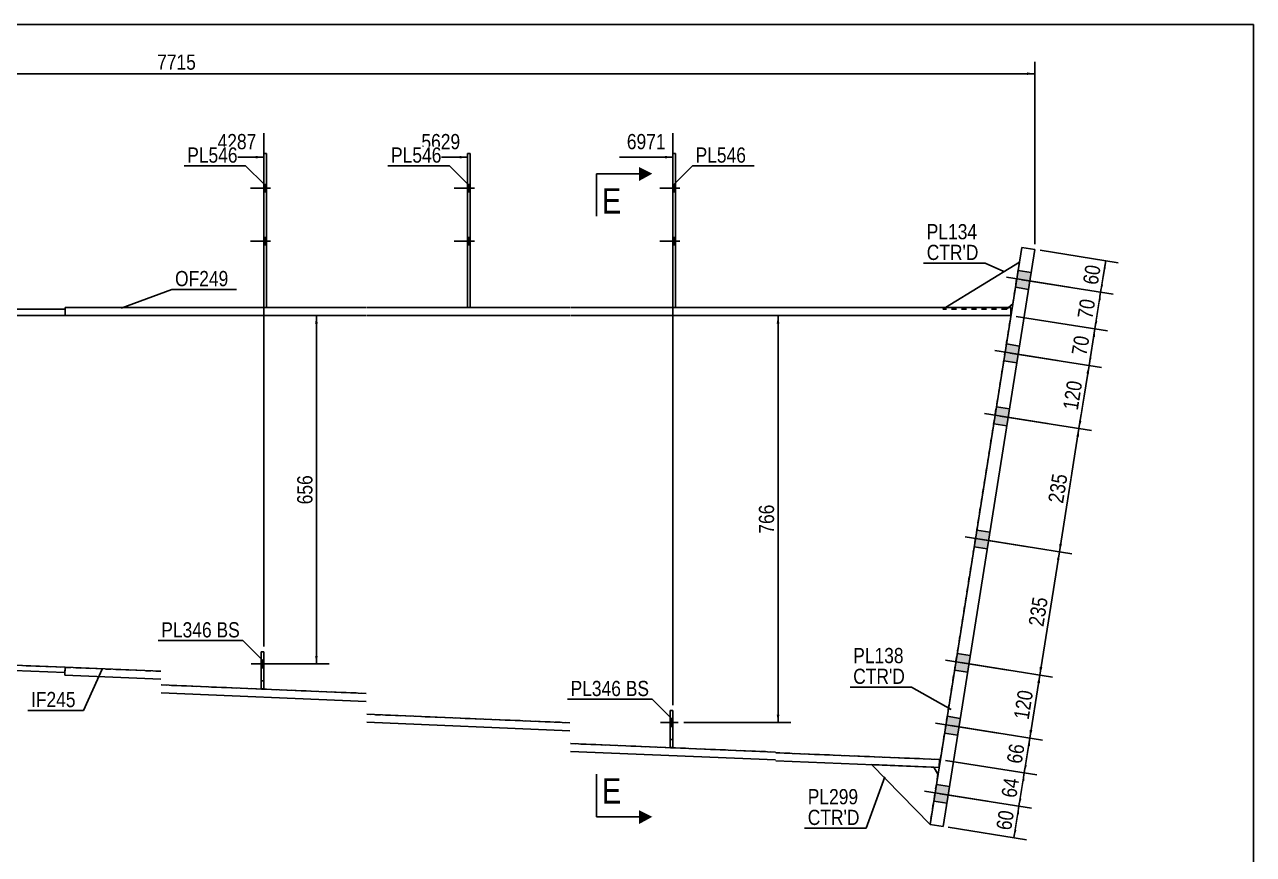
# Model space of a CAD drawing. Header units: millimetres. Extents: x -40 to 363, y -190 to 87.
# Drawn here: x 131.1 to 362.5, y -69 to 87.3 of the extents above; entities that cross this region are included whole.
import ezdxf

# ---------------------------------------------------------------- set-up
doc = ezdxf.new("R2010")
doc.units = ezdxf.units.MM
doc.linetypes.add('DXK_LINE_DOT1', pattern=[1.8814, 0.9407, -0.9407])
doc.linetypes.add('DXK_LINE_DOT2', pattern=[3.9198, 1.9599, -1.9599])
doc.styles.add('Arial Narrow', font='ARIALN.TTF', dxfattribs={"height": 0.2})

# ---------------------------------------------------------------- blocks, each defined once
blk = doc.blocks.new('Unknown-623699732-1210')
at = {"color": 5, "linetype": 'Continuous'}
for p, q in [((362.54, 87.3), (-37.46, 87.3)), ((362.54, -189.7), (362.54, 87.3))]:
    blk.add_line(p, q, dxfattribs=at)
blk = doc.blocks.new('Part-623699732-2034 - 1712')
at = {"color": 7, "linetype": 'DXK_LINE_DOT1'}
for p, q in [((252.7, -48.85), (252.7, -41.85)), ((252.7, -41.85), (253.2, -41.85)), ((253.2, -48.85), (253.2, -41.85)), ((253.2, -48.85), (252.7, -48.85))]:
    blk.add_line(p, q, dxfattribs=at)
blk = doc.blocks.new('Bolt-623699732-1721 - 1712')
at = {"color": 3, "linetype": 'DXK_LINE_DOT2'}
for p, q in [((176.1, -32.4), (175.6, -32.4)), ((177.05, -33.1), (173.75, -33.1)), ((176.1, -33.8), (175.6, -33.8))]:
    blk.add_line(p, q, dxfattribs=at)
blk = doc.blocks.new('Part-623699732-1744 - 1712')
at = {"color": 2, "linetype": 'Continuous'}
for p, q in [((175.6, -37.8), (175.6, -30.8)), ((175.6, -30.8), (176.1, -30.8)), ((176.1, -30.8), (176.1, -37.8)), ((176.1, -37.8), (175.6, -37.8))]:
    blk.add_line(p, q, dxfattribs=at)
at = {"color": 7, "linetype": 'DXK_LINE_DOT1'}
blk.add_line((175.6, -36.3), (176.1, -36.3), dxfattribs=at)
blk = doc.blocks.new('Bolt-623699732-1720 - 1712')
at = {"linetype": 'Continuous'}
blk.add_hatch(color=3, dxfattribs=at).paths.add_polyline_path([(176.1, -33.8), (176.1, -32.4), (175.6, -32.4), (175.6, -33.8)])
at = {"color": 3, "linetype": 'Continuous'}
for p, q in [((176.1, -32.4), (175.6, -32.4)), ((177.05, -33.1), (173.75, -33.1)), ((176.1, -33.8), (175.6, -33.8))]:
    blk.add_line(p, q, dxfattribs=at)
blk = doc.blocks.new('Bolt-623699732-1722 - 1712')
at = {"linetype": 'Continuous'}
for points in [[(176.6, 55.8), (176.6, 57.2), (176.1, 57.2), (176.1, 55.8)], [(176.6, 55.8), (176.6, 57.2), (176.1, 57.2), (176.1, 55.8)], [(176.6, 45.8), (176.6, 47.2), (176.1, 47.2), (176.1, 45.8)], [(176.6, 45.8), (176.6, 47.2), (176.1, 47.2), (176.1, 45.8)]]:
    blk.add_hatch(color=3, dxfattribs=at).paths.add_polyline_path(points)
at = {"color": 3, "linetype": 'Continuous'}
for p, q in [((177.4, 56.5), (173.6, 56.5)), ((177.4, 56.5), (173.6, 56.5)), ((176.6, 57.2), (176.1, 57.2)), ((176.6, 57.2), (176.1, 57.2)), ((176.6, 55.8), (176.1, 55.8)), ((176.6, 55.8), (176.1, 55.8)), ((177.4, 46.5), (173.6, 46.5)), ((177.4, 46.5), (173.6, 46.5)), ((176.6, 47.2), (176.1, 47.2)), ((176.6, 47.2), (176.1, 47.2)), ((176.6, 45.8), (176.1, 45.8)), ((176.6, 45.8), (176.1, 45.8))]:
    blk.add_line(p, q, dxfattribs=at)
blk = doc.blocks.new('Part-623699732-2029 - 1712')
at = {"color": 2, "linetype": 'Continuous'}
for p, q in [((252.7, -48.85), (252.7, -41.85)), ((252.7, -41.85), (253.2, -41.85)), ((253.2, -41.85), (253.2, -48.85)), ((253.2, -48.85), (252.7, -48.85))]:
    blk.add_line(p, q, dxfattribs=at)
at = {"color": 7, "linetype": 'DXK_LINE_DOT1'}
blk.add_line((252.7, -47.35), (253.2, -47.35), dxfattribs=at)
blk = doc.blocks.new('Part-623699732-1766 - 1712')
at = {"color": 7, "linetype": 'DXK_LINE_DOT1'}
for p, q in [((175.6, -37.8), (175.6, -30.8)), ((175.6, -30.8), (176.1, -30.8)), ((176.1, -37.8), (176.1, -30.8)), ((176.1, -37.8), (175.6, -37.8))]:
    blk.add_line(p, q, dxfattribs=at)
blk = doc.blocks.new('Part-623699732-1771 - 1712')
at = {"color": 2, "linetype": 'Continuous'}
for p, q in [((176.6, 63), (176.1, 63)), ((176.1, 63), (176.1, 34)), ((176.6, 34), (176.6, 63))]:
    blk.add_line(p, q, dxfattribs=at)
at = {"color": 7, "linetype": 'DXK_LINE_DOT1'}
blk.add_line((176.1, 34), (176.6, 34), dxfattribs=at)
blk = doc.blocks.new('Part-623699732-1776 - 1712')
at = {"color": 2, "linetype": 'Continuous'}
for p, q in [((0, 33.7), (0, 32.5)), ((46.5, 33.7), (0, 33.7)), ((0, 32.5), (46.5, 32.5)), ((85.2, 33.7), (46.6, 33.7)), ((46.6, 32.5), (85.2, 32.5)), ((138.7, 33.7), (85.3, 33.7)), ((85.3, 32.5), (138.7, 32.5)), ((138.7, 32.5), (138.7, 33.7))]:
    blk.add_line(p, q, dxfattribs=at)
blk = doc.blocks.new('Part-623699732-1798 - 1712')
at = {"color": 2, "linetype": 'Continuous'}
for p, q in [((156.7, 34), (138.7, 34)), ((138.7, 34), (138.7, 32.5)), ((138.7, 32.5), (156.7, 32.5)), ((195.4, 34), (156.8, 34)), ((156.8, 32.5), (195.4, 32.5)), ((233.8, 34), (195.5, 34)), ((195.5, 32.5), (233.8, 32.5)), ((272.5, 34), (233.9, 34)), ((233.9, 32.5), (272.5, 32.5)), ((316.85, 34), (272.6, 34)), ((272.6, 32.5), (316.85, 32.5)), ((316.85, 32.5), (316.85, 34))]:
    blk.add_line(p, q, dxfattribs=at)
blk = doc.blocks.new('Part-623699732-1803 - 1712')
at = {"color": 2, "linetype": 'Continuous'}
for p, q in [((108.7, 32.5), (108.7, -32.5)), ((303.38, -51.08), (303.56, -51.09))]:
    blk.add_line(p, q, dxfattribs=at)
at = {"color": 7, "linetype": 'DXK_LINE_DOT1'}
for p, q in [((108.7, 32.5), (156.7, 32.5)), ((156.8, 32.5), (195.4, 32.5)), ((195.5, 32.5), (233.8, 32.5)), ((233.9, 32.5), (272.5, 32.5)), ((272.6, 32.5), (316.85, 32.5)), ((303.56, -51.09), (316.85, 32.5)), ((156.7, -34.48), (108.7, -32.5)), ((195.4, -38.64), (156.8, -37.05)), ((233.8, -44.16), (195.5, -42.58)), ((272.5, -49.68), (233.9, -48.09)), ((303.38, -51.08), (272.6, -49.82))]:
    blk.add_line(p, q, dxfattribs=at)
blk = doc.blocks.new('Part-623699732-1808 - 1712')
at = {"color": 2, "linetype": 'Continuous'}
for p, q in [((46.5, -32.5), (0, -32.5)), ((0, -33.5), (0, -32.5)), ((46.5, -33.5), (0, -33.5)), ((85.2, -32.5), (46.6, -32.5)), ((85.2, -33.5), (46.6, -33.5)), ((108.7, -32.5), (85.3, -32.5)), ((108.68, -33.5), (85.3, -33.5)), ((138.66, -34.73), (108.68, -33.5)), ((108.7, -32.5), (138.7, -33.73)), ((138.7, -33.73), (138.66, -34.73))]:
    blk.add_line(p, q, dxfattribs=at)
blk = doc.blocks.new('Part-623699732-1861 - 1712')
at = {"color": 2, "linetype": 'Continuous'}
for p, q in [((301.62, -63.3), (318.89, 45.34)), ((321.36, 44.94), (304.08, -63.69)), ((318.89, 45.34), (321.36, 44.94)), ((304.08, -63.69), (301.62, -63.3))]:
    blk.add_line(p, q, dxfattribs=at)
blk = doc.blocks.new('Part-623699732-1890 - 1712')
at = {"color": 2, "linetype": 'Continuous'}
for p, q in [((318.45, 42.59), (304.53, 34)), ((317.2, 34.69), (316.39, 34))]:
    blk.add_line(p, q, dxfattribs=at)
at = {"color": 7, "linetype": 'DXK_LINE_DOT1'}
for p, q in [((317.2, 34.69), (318.45, 42.59)), ((304.53, 34), (304.04, 33.7)), ((316.04, 33.7), (304.04, 33.7)), ((316.39, 34), (316.04, 33.7))]:
    blk.add_line(p, q, dxfattribs=at)
blk = doc.blocks.new('Part-623699732-1910 - 1712')
at = {"color": 2, "linetype": 'Continuous'}
for p, q in [((215, 63), (214.5, 63)), ((214.5, 63), (214.5, 34)), ((215, 34), (215, 63))]:
    blk.add_line(p, q, dxfattribs=at)
at = {"color": 7, "linetype": 'DXK_LINE_DOT1'}
blk.add_line((214.5, 34), (215, 34), dxfattribs=at)
blk = doc.blocks.new('Bolt-623699732-1938 - 1712')
at = {"linetype": 'Continuous'}
blk.add_hatch(color=3, dxfattribs=at).paths.add_polyline_path([(253.2, -44.85), (253.2, -43.45), (252.7, -43.45), (252.7, -44.85)])
at = {"color": 3, "linetype": 'Continuous'}
for p, q in [((253.2, -43.45), (252.7, -43.45)), ((254.15, -44.15), (250.85, -44.15)), ((253.2, -44.85), (252.7, -44.85))]:
    blk.add_line(p, q, dxfattribs=at)
blk = doc.blocks.new('Bolt-623699732-1939 - 1712')
at = {"color": 3, "linetype": 'DXK_LINE_DOT2'}
for p, q in [((253.2, -43.45), (252.7, -43.45)), ((254.15, -44.15), (250.85, -44.15)), ((253.2, -44.85), (252.7, -44.85))]:
    blk.add_line(p, q, dxfattribs=at)
blk = doc.blocks.new('Bolt-623699732-1940 - 1712')
at = {"linetype": 'Continuous'}
for points in [[(253.7, 55.8), (253.7, 57.2), (253.2, 57.2), (253.2, 55.8)], [(253.7, 55.8), (253.7, 57.2), (253.2, 57.2), (253.2, 55.8)], [(253.7, 45.8), (253.7, 47.2), (253.2, 47.2), (253.2, 45.8)], [(253.7, 45.8), (253.7, 47.2), (253.2, 47.2), (253.2, 45.8)]]:
    blk.add_hatch(color=3, dxfattribs=at).paths.add_polyline_path(points)
at = {"color": 3, "linetype": 'Continuous'}
for p, q in [((254.5, 56.5), (250.7, 56.5)), ((254.5, 56.5), (250.7, 56.5)), ((253.7, 57.2), (253.2, 57.2)), ((253.7, 57.2), (253.2, 57.2)), ((253.7, 55.8), (253.2, 55.8)), ((253.7, 55.8), (253.2, 55.8)), ((254.5, 46.5), (250.7, 46.5)), ((254.5, 46.5), (250.7, 46.5)), ((253.7, 47.2), (253.2, 47.2)), ((253.7, 47.2), (253.2, 47.2)), ((253.7, 45.8), (253.2, 45.8)), ((253.7, 45.8), (253.2, 45.8))]:
    blk.add_line(p, q, dxfattribs=at)
blk = doc.blocks.new('Bolt-623699732-1942 - 1712')
at = {"linetype": 'Continuous'}
for points in [[(215, 55.8), (215, 57.2), (214.5, 57.2), (214.5, 55.8)], [(215, 55.8), (215, 57.2), (214.5, 57.2), (214.5, 55.8)], [(215, 45.8), (215, 47.2), (214.5, 47.2), (214.5, 45.8)], [(215, 45.8), (215, 47.2), (214.5, 47.2), (214.5, 45.8)]]:
    blk.add_hatch(color=3, dxfattribs=at).paths.add_polyline_path(points)
at = {"color": 3, "linetype": 'Continuous'}
for p, q in [((215.8, 56.5), (212, 56.5)), ((215.8, 56.5), (212, 56.5)), ((215, 57.2), (214.5, 57.2)), ((215, 57.2), (214.5, 57.2)), ((215, 55.8), (214.5, 55.8)), ((215, 55.8), (214.5, 55.8)), ((215.8, 46.5), (212, 46.5)), ((215.8, 46.5), (212, 46.5)), ((215, 47.2), (214.5, 47.2)), ((215, 47.2), (214.5, 47.2)), ((215, 45.8), (214.5, 45.8)), ((215, 45.8), (214.5, 45.8))]:
    blk.add_line(p, q, dxfattribs=at)
blk = doc.blocks.new('Bolt-623699732-1946 - 1712')
at = {"linetype": 'Continuous'}
for points in [[(318.2, 40.99), (317.7, 37.83), (320.17, 37.44), (320.67, 40.6)], [(318.2, 40.99), (317.7, 37.83), (320.17, 37.44), (320.67, 40.6)], [(316, 27.17), (315.5, 24.01), (317.97, 23.61), (318.47, 26.77)], [(316, 27.17), (315.5, 24.01), (317.97, 23.61), (318.47, 26.77)], [(314.12, 15.31), (313.61, 12.15), (316.08, 11.76), (316.59, 14.92)], [(314.12, 15.31), (313.61, 12.15), (316.08, 11.76), (316.59, 14.92)], [(310.43, -7.89), (309.92, -11.05), (312.39, -11.45), (312.9, -8.29)], [(310.43, -7.89), (309.92, -11.05), (312.39, -11.45), (312.9, -8.29)], [(306.74, -31.1), (306.23, -34.26), (308.7, -34.66), (309.2, -31.49)], [(306.74, -31.1), (306.23, -34.26), (308.7, -34.66), (309.2, -31.49)], [(304.85, -42.95), (304.35, -46.11), (306.82, -46.51), (307.32, -43.35)], [(304.85, -42.95), (304.35, -46.11), (306.82, -46.51), (307.32, -43.35)], [(302.81, -55.79), (302.31, -58.95), (304.78, -59.34), (305.28, -56.18)], [(302.81, -55.79), (302.31, -58.95), (304.78, -59.34), (305.28, -56.18)]]:
    blk.add_hatch(color=3, dxfattribs=at).paths.add_polyline_path(points)
at = {"color": 3, "linetype": 'Continuous'}
for p, q in [((316, 39.72), (327.82, 37.84)), ((316, 39.72), (327.82, 37.84)), ((318.2, 40.99), (320.67, 40.6)), ((318.2, 40.99), (320.67, 40.6)), ((317.7, 37.83), (320.17, 37.44)), ((317.7, 37.83), (320.17, 37.44)), ((313.8, 25.9), (325.63, 24.02)), ((313.8, 25.9), (325.63, 24.02)), ((316, 27.17), (318.47, 26.77)), ((316, 27.17), (318.47, 26.77)), ((315.5, 24.01), (317.97, 23.61)), ((315.5, 24.01), (317.97, 23.61)), ((311.91, 14.04), (323.74, 12.16)), ((311.91, 14.04), (323.74, 12.16)), ((314.12, 15.31), (316.59, 14.92)), ((314.12, 15.31), (316.59, 14.92)), ((313.61, 12.15), (316.08, 11.76)), ((313.61, 12.15), (316.08, 11.76)), ((308.22, -9.16), (320.05, -11.04)), ((308.22, -9.16), (320.05, -11.04)), ((310.43, -7.89), (312.9, -8.29)), ((310.43, -7.89), (312.9, -8.29)), ((309.92, -11.05), (312.39, -11.45)), ((309.92, -11.05), (312.39, -11.45)), ((304.53, -32.37), (316.36, -34.25)), ((304.53, -32.37), (316.36, -34.25)), ((306.74, -31.1), (309.2, -31.49)), ((306.74, -31.1), (309.2, -31.49)), ((306.23, -34.26), (308.7, -34.66)), ((306.23, -34.26), (308.7, -34.66)), ((304.85, -42.95), (307.32, -43.35)), ((304.85, -42.95), (307.32, -43.35)), ((302.65, -44.22), (314.48, -46.1)), ((302.65, -44.22), (314.48, -46.1)), ((304.35, -46.11), (306.82, -46.51)), ((304.35, -46.11), (306.82, -46.51)), ((300.61, -57.06), (312.43, -58.94)), ((300.61, -57.06), (312.43, -58.94)), ((302.81, -55.79), (305.28, -56.18)), ((302.81, -55.79), (305.28, -56.18)), ((302.31, -58.95), (304.78, -59.34)), ((302.31, -58.95), (304.78, -59.34))]:
    blk.add_line(p, q, dxfattribs=at)
blk = doc.blocks.new('Part-623699732-2039 - 1712')
at = {"color": 2, "linetype": 'Continuous'}
for p, q in [((253.7, 63), (253.2, 63)), ((253.2, 63), (253.2, 34)), ((253.7, 34), (253.7, 63))]:
    blk.add_line(p, q, dxfattribs=at)
at = {"color": 7, "linetype": 'DXK_LINE_DOT1'}
blk.add_line((253.2, 34), (253.7, 34), dxfattribs=at)
blk = doc.blocks.new('Part-623699732-1975 - 1712')
at = {"color": 2, "linetype": 'Continuous'}
for p, q in [((301.62, -63.3), (290.6, -52.06)), ((302.32, -52.55), (290.6, -52.06)), ((303.12, -53.85), (302.32, -52.55))]:
    blk.add_line(p, q, dxfattribs=at)
at = {"color": 7, "linetype": 'DXK_LINE_DOT1'}
blk.add_line((303.12, -53.85), (301.62, -63.3), dxfattribs=at)
blk = doc.blocks.new('Part-623699732-2044 - 1712')
at = {"color": 2, "linetype": 'Continuous'}
for p, q in [((138.64, -35.23), (138.7, -33.73)), ((156.7, -34.48), (138.7, -33.73)), ((156.7, -35.98), (138.64, -35.23)), ((195.4, -38.64), (156.8, -37.05)), ((195.4, -40.14), (156.8, -38.55)), ((233.8, -44.16), (195.5, -42.58)), ((233.8, -45.66), (195.5, -44.08)), ((272.5, -49.68), (233.9, -48.09)), ((272.5, -51.18), (233.9, -49.6)), ((303.38, -51.08), (272.6, -49.82)), ((303.32, -52.58), (272.6, -51.32)), ((303.32, -52.56), (303.38, -51.08))]:
    blk.add_line(p, q, dxfattribs=at)
at = {"color": 7, "linetype": 'DXK_LINE_DOT1'}
for p in [(303.32, -52.56), (303.32, -52.58)]:
    blk.add_line(p, (303.32, -52.58), dxfattribs=at)
blk = doc.blocks.new('StraightDimension-623699732-4468 - 1712')
at = {"linetype": 'Continuous'}
blk.add_hatch(color=7, dxfattribs=at).paths.add_polyline_path([(174.6, 62.58), (176.1, 62.33), (174.6, 62.08)])
at = {"color": 7, "linetype": 'Continuous'}
for p, q in [((176.1, -29.8), (176.1, 66.83)), ((166.04, 62.33), (176.1, 62.33))]:
    blk.add_line(p, q, dxfattribs=at)
at = {"color": 0}
blk.add_wipeout([(175.32, 63.23), (175.32, 67.43), (166.81, 67.43), (166.81, 63.23)], dxfattribs=at)
at = {"color": 3, "style": 'Arial Narrow'}
blk.add_text('4287', height=2.863, dxfattribs=at).set_placement((167.41, 63.83))
blk = doc.blocks.new('StraightDimension-623699732-2121 - 1712')
at = {"linetype": 'Continuous'}
for points in [[(317.89, -61.33), (318.37, -59.89), (318.39, -61.41)], [(317.91, -64.37), (317.43, -65.81), (317.42, -64.29)]]:
    blk.add_hatch(color=7, dxfattribs=at).paths.add_polyline_path(points)
at = {"color": 7, "linetype": 'Continuous'}
for p, q in [((303.53, -57.53), (320.74, -60.26)), ((317.43, -65.81), (318.37, -59.89)), ((305.07, -63.85), (319.8, -66.19))]:
    blk.add_line(p, q, dxfattribs=at)
at = {"color": 0}
blk.add_wipeout([(318.14, -60.43), (313.99, -59.77), (313.23, -64.56), (317.37, -65.22)], dxfattribs=at)
at = {"color": 3, "style": 'Arial Narrow'}
blk.add_text('60', height=2.863, rotation=80.9647, dxfattribs=at).set_placement((316.88, -64.54))
blk = doc.blocks.new('StraightDimension-623699732-2127 - 1712')
at = {"linetype": 'Continuous'}
for points in [[(318.89, -55.05), (319.37, -53.6), (319.39, -55.13)], [(318.86, -58.45), (318.37, -59.89), (318.36, -58.37)]]:
    blk.add_hatch(color=7, dxfattribs=at).paths.add_polyline_path(points)
at = {"color": 7, "linetype": 'Continuous'}
for p, q in [((304.54, -51.25), (321.74, -53.98)), ((318.37, -59.89), (319.37, -53.6)), ((303.53, -57.53), (320.74, -60.26))]:
    blk.add_line(p, q, dxfattribs=at)
at = {"color": 0}
blk.add_wipeout([(319.11, -54.32), (314.96, -53.66), (314.2, -58.46), (318.34, -59.12)], dxfattribs=at)
at = {"color": 3, "style": 'Arial Narrow'}
blk.add_text('64', height=2.863, rotation=80.9647, dxfattribs=at).set_placement((317.85, -58.43))
blk = doc.blocks.new('StraightDimension-623699732-2140 - 1712')
at = {"linetype": 'Continuous'}
for points in [[(325.51, -13.43), (325.99, -11.99), (326, -13.51)], [(322.78, -33.75), (322.3, -35.2), (322.29, -33.68)]]:
    blk.add_hatch(color=7, dxfattribs=at).paths.add_polyline_path(points)
at = {"color": 7, "linetype": 'Continuous'}
for p, q in [((311.16, -9.63), (328.36, -12.36)), ((322.3, -35.2), (325.99, -11.99)), ((307.47, -32.84), (324.67, -35.57))]:
    blk.add_line(p, q, dxfattribs=at)
at = {"color": 0}
blk.add_wipeout([(324.52, -20.27), (320.38, -19.61), (319.33, -26.21), (323.47, -26.87)], dxfattribs=at)
at = {"color": 3, "style": 'Arial Narrow'}
blk.add_text('235', height=2.863, rotation=80.9647, dxfattribs=at).set_placement((322.97, -26.18))
blk = doc.blocks.new('StraightDimension-623699732-2143 - 1712')
at = {"linetype": 'Continuous'}
for points in [[(329.2, 9.78), (329.68, 11.22), (329.69, 9.7)], [(326.47, -10.55), (325.99, -11.99), (325.98, -10.47)]]:
    blk.add_hatch(color=7, dxfattribs=at).paths.add_polyline_path(points)
at = {"color": 7, "linetype": 'Continuous'}
for p, q in [((314.85, 13.58), (332.05, 10.84)), ((325.99, -11.99), (329.68, 11.22)), ((311.16, -9.63), (328.36, -12.36))]:
    blk.add_line(p, q, dxfattribs=at)
at = {"color": 0}
blk.add_wipeout([(328.21, 2.94), (324.07, 3.6), (323.02, -3), (327.16, -3.66)], dxfattribs=at)
at = {"color": 3, "style": 'Arial Narrow'}
blk.add_text('235', height=2.863, rotation=80.9647, dxfattribs=at).set_placement((326.67, -2.97))
blk = doc.blocks.new('StraightDimension-623699732-2146 - 1712')
at = {"linetype": 'Continuous'}
for points in [[(331.08, 21.64), (331.57, 23.08), (331.58, 21.56)], [(330.16, 12.66), (329.68, 11.22), (329.67, 12.74)]]:
    blk.add_hatch(color=7, dxfattribs=at).paths.add_polyline_path(points)
at = {"color": 7, "linetype": 'Continuous'}
for p, q in [((316.74, 25.44), (333.94, 22.7)), ((329.68, 11.22), (331.57, 23.08)), ((314.85, 13.58), (332.05, 10.84))]:
    blk.add_line(p, q, dxfattribs=at)
at = {"color": 0}
blk.add_wipeout([(331, 20.47), (326.85, 21.13), (325.8, 14.53), (329.95, 13.87)], dxfattribs=at)
at = {"color": 3, "style": 'Arial Narrow'}
blk.add_text('120', height=2.863, rotation=80.9647, dxfattribs=at).set_placement((329.45, 14.56))
blk = doc.blocks.new('StraightDimension-623699732-2152 - 1712')
at = {"linetype": 'Continuous'}
for points in [[(332.18, 28.54), (332.67, 29.98), (332.68, 28.46)], [(332.05, 24.52), (331.57, 23.08), (331.56, 24.6)]]:
    blk.add_hatch(color=7, dxfattribs=at).paths.add_polyline_path(points)
at = {"color": 7, "linetype": 'Continuous'}
for p, q in [((317.84, 32.34), (335.04, 29.61)), ((331.57, 23.08), (332.67, 29.98)), ((316.74, 25.44), (333.94, 22.7))]:
    blk.add_line(p, q, dxfattribs=at)
at = {"color": 0}
blk.add_wipeout([(332.35, 28.95), (328.2, 29.61), (327.44, 24.82), (331.59, 24.16)], dxfattribs=at)
at = {"color": 3, "style": 'Arial Narrow'}
blk.add_text('70', height=2.863, rotation=80.9647, dxfattribs=at).set_placement((331.09, 24.84))
blk = doc.blocks.new('StraightDimension-623699732-2161 - 1712')
at = {"linetype": 'Continuous'}
for points in [[(319.93, -48.49), (320.42, -47.05), (320.43, -48.57)], [(319.86, -52.16), (319.37, -53.6), (319.36, -52.08)]]:
    blk.add_hatch(color=7, dxfattribs=at).paths.add_polyline_path(points)
at = {"color": 7, "linetype": 'Continuous'}
for p, q in [((305.59, -44.69), (322.79, -47.43)), ((319.37, -53.6), (320.42, -47.05)), ((304.54, -51.25), (321.74, -53.98))]:
    blk.add_line(p, q, dxfattribs=at)
at = {"color": 0}
blk.add_wipeout([(320.13, -47.91), (315.98, -47.25), (315.22, -52.04), (319.37, -52.7)], dxfattribs=at)
at = {"color": 3, "style": 'Arial Narrow'}
blk.add_text('66', height=2.863, rotation=80.9647, dxfattribs=at).set_placement((318.87, -52.01))
blk = doc.blocks.new('StraightDimension-623699732-2170 - 1712')
at = {"linetype": 'Continuous'}
for points in [[(321.82, -36.64), (322.3, -35.2), (322.31, -36.72)], [(320.9, -45.61), (320.42, -47.05), (320.4, -45.53)]]:
    blk.add_hatch(color=7, dxfattribs=at).paths.add_polyline_path(points)
at = {"color": 7, "linetype": 'Continuous'}
for p, q in [((307.47, -32.84), (324.67, -35.57)), ((320.42, -47.05), (322.3, -35.2)), ((305.59, -44.69), (322.79, -47.43))]:
    blk.add_line(p, q, dxfattribs=at)
at = {"color": 0}
blk.add_wipeout([(321.74, -37.8), (317.59, -37.14), (316.54, -43.74), (320.69, -44.4)], dxfattribs=at)
at = {"color": 3, "style": 'Arial Narrow'}
blk.add_text('120', height=2.863, rotation=80.9647, dxfattribs=at).set_placement((320.19, -43.71))
blk = doc.blocks.new('StraightDimension-623699732-2175 - 1712')
at = {"linetype": 'Continuous'}
for points in [[(333.28, 35.45), (333.76, 36.9), (333.78, 35.38)], [(333.15, 31.43), (332.67, 29.98), (332.65, 31.51)]]:
    blk.add_hatch(color=7, dxfattribs=at).paths.add_polyline_path(points)
at = {"color": 7, "linetype": 'Continuous'}
for p, q in [((318.94, 39.25), (336.14, 36.52)), ((332.67, 29.98), (333.76, 36.9)), ((317.84, 32.34), (335.04, 29.61))]:
    blk.add_line(p, q, dxfattribs=at)
at = {"color": 0}
blk.add_wipeout([(333.45, 35.86), (329.3, 36.52), (328.54, 31.73), (332.69, 31.07)], dxfattribs=at)
at = {"color": 3, "style": 'Arial Narrow'}
blk.add_text('70', height=2.863, rotation=80.9647, dxfattribs=at).set_placement((332.19, 31.75))
blk = doc.blocks.new('StraightDimension-623699732-2195 - 1712')
at = {"linetype": 'Continuous'}
for points in [[(334.22, 41.38), (334.71, 42.82), (334.72, 41.3)], [(334.25, 38.34), (333.76, 36.9), (333.75, 38.42)]]:
    blk.add_hatch(color=7, dxfattribs=at).paths.add_polyline_path(points)
at = {"color": 7, "linetype": 'Continuous'}
for p, q in [((322.35, 44.79), (337.08, 42.45)), ((333.76, 36.9), (334.71, 42.82)), ((318.94, 39.25), (336.14, 36.52))]:
    blk.add_line(p, q, dxfattribs=at)
at = {"color": 0}
blk.add_wipeout([(334.47, 42.28), (330.32, 42.94), (329.56, 38.14), (333.71, 37.49)], dxfattribs=at)
at = {"color": 3, "style": 'Arial Narrow'}
blk.add_text('60', height=2.863, rotation=80.9647, dxfattribs=at).set_placement((333.21, 38.17))
blk = doc.blocks.new('StraightDimension-623699732-2209 - 1712')
at = {"linetype": 'Continuous'}
for points in [[(185.78, 31), (186.03, 32.5), (186.28, 31)], [(186.28, -31.6), (186.03, -33.1), (185.78, -31.6)]]:
    blk.add_hatch(color=7, dxfattribs=at).paths.add_polyline_path(points)
at = {"color": 7, "linetype": 'Continuous'}
for p, q in [((139.7, 32.5), (188.43, 32.5)), ((186.03, -33.1), (186.03, 32.5)), ((175.67, -33.1), (188.43, -33.1))]:
    blk.add_line(p, q, dxfattribs=at)
at = {"color": 0}
blk.add_wipeout([(185.88, 3.04), (181.68, 3.04), (181.68, -3.64), (185.88, -3.64)], dxfattribs=at)
at = {"color": 3, "style": 'Arial Narrow'}
blk.add_text('656', height=2.863, rotation=90.0002, dxfattribs=at).set_placement((185.28, -3.04))
blk = doc.blocks.new('StraightDimension-623699732-2215 - 1712')
at = {"linetype": 'Continuous'}
for points in [[(272.74, 31), (272.99, 32.5), (273.24, 31)], [(273.24, -42.65), (272.99, -44.15), (272.74, -42.65)]]:
    blk.add_hatch(color=7, dxfattribs=at).paths.add_polyline_path(points)
at = {"color": 7, "linetype": 'Continuous'}
for p, q in [((255.25, 32.5), (275.39, 32.5)), ((272.99, -44.15), (272.99, 32.5)), ((255.27, -44.15), (275.39, -44.15))]:
    blk.add_line(p, q, dxfattribs=at)
at = {"color": 0}
blk.add_wipeout([(272.84, -2.48), (268.64, -2.48), (268.64, -9.17), (272.84, -9.17)], dxfattribs=at)
at = {"color": 3, "style": 'Arial Narrow'}
blk.add_text('766', height=2.863, rotation=90.0002, dxfattribs=at).set_placement((272.24, -8.57))
blk = doc.blocks.new('StraightDimension-623699732-2311 - 1712')
at = {"linetype": 'Continuous'}
blk.add_hatch(color=7, dxfattribs=at).paths.add_polyline_path([(319.86, 78.3), (321.36, 78.05), (319.86, 77.8)])
at = {"color": 7, "linetype": 'Continuous'}
for p, q in [((321.36, 45.94), (321.36, 80.3)), ((-2, 78.05), (321.36, 78.05))]:
    blk.add_line(p, q, dxfattribs=at)
at = {"color": 0}
blk.add_wipeout([(163.94, 78.2), (163.94, 82.4), (155.42, 82.4), (155.42, 78.2)], dxfattribs=at)
at = {"color": 3, "style": 'Arial Narrow'}
blk.add_text('7715', height=2.863, dxfattribs=at).set_placement((156.02, 78.8))
blk = doc.blocks.new('StraightDimension-623699732-4466 - 1712')
at = {"linetype": 'Continuous'}
blk.add_hatch(color=7, dxfattribs=at).paths.add_polyline_path([(251.7, 62.58), (253.2, 62.33), (251.7, 62.08)])
at = {"color": 7, "linetype": 'Continuous'}
for p, q in [((253.2, -40.85), (253.2, 66.83)), ((243.14, 62.33), (253.2, 62.33))]:
    blk.add_line(p, q, dxfattribs=at)
at = {"color": 0}
blk.add_wipeout([(252.42, 63.23), (252.42, 67.43), (243.91, 67.43), (243.91, 63.23)], dxfattribs=at)
at = {"color": 3, "style": 'Arial Narrow'}
blk.add_text('6971', height=2.863, dxfattribs=at).set_placement((244.51, 63.83))
blk = doc.blocks.new('StraightDimension-623699732-4467 - 1712')
at = {"linetype": 'Continuous'}
blk.add_hatch(color=7, dxfattribs=at).paths.add_polyline_path([(213, 62.58), (214.5, 62.33), (213, 62.08)])
at = {"color": 7, "linetype": 'Continuous'}
for p, q in [((204.44, 62.33), (214.5, 62.33)), ((214.5, 62), (214.5, 59.93))]:
    blk.add_line(p, q, dxfattribs=at)
at = {"color": 0}
blk.add_wipeout([(213.72, 63.23), (213.72, 67.43), (205.21, 67.43), (205.21, 63.23)], dxfattribs=at)
at = {"color": 3, "style": 'Arial Narrow'}
blk.add_text('5629', height=2.863, dxfattribs=at).set_placement((205.81, 63.83))
blk = doc.blocks.new('Mark-623699732-1906 - 1712')
at = {"color": 7, "linetype": 'Continuous'}
blk.add_line((214.63, 57.16), (211.09, 60.7), dxfattribs=at)
at = {"color": 0}
blk.add_wipeout([(209.59, 61.3), (209.59, 64.3), (200.09, 64.3), (200.09, 61.3)], dxfattribs=at)
blk.add_wipeout([(209.59, 61.3), (209.59, 64.3), (200.09, 64.3), (200.09, 61.3)], dxfattribs=at)
at = {"color": 7, "linetype": 'Continuous'}
blk.add_line((199.49, 60.7), (211.09, 60.7), dxfattribs=at)
at = {"color": 3, "style": 'Arial Narrow'}
blk.add_text('PL546', height=2.863, dxfattribs=at).set_placement((200.09, 61.3))
blk = doc.blocks.new('Mark-623699732-1767 - 1712')
at = {"color": 7, "linetype": 'Continuous'}
blk.add_line((176.23, 57.16), (172.69, 60.7), dxfattribs=at)
at = {"color": 0}
blk.add_wipeout([(171.19, 61.3), (171.19, 64.3), (161.69, 64.3), (161.69, 61.3)], dxfattribs=at)
blk.add_wipeout([(171.19, 61.3), (171.19, 64.3), (161.69, 64.3), (161.69, 61.3)], dxfattribs=at)
at = {"color": 7, "linetype": 'Continuous'}
blk.add_line((161.09, 60.7), (172.69, 60.7), dxfattribs=at)
at = {"color": 3, "style": 'Arial Narrow'}
blk.add_text('PL546', height=2.863, dxfattribs=at).set_placement((161.69, 61.3))
blk = doc.blocks.new('Mark-623699732-1857 - 1712')
at = {"color": 7, "linetype": 'Continuous'}
blk.add_line((305.62, -41.69), (298.16, -37.45), dxfattribs=at)
at = {"color": 0}
blk.add_wipeout([(296.66, -32.95), (296.66, -29.95), (287.15, -29.95), (287.15, -32.95)], dxfattribs=at)
blk.add_wipeout([(296.66, -32.95), (296.66, -29.95), (287.15, -29.95), (287.15, -32.95)], dxfattribs=at)
blk.add_wipeout([(296.91, -36.85), (296.91, -33.85), (287.15, -33.85), (287.15, -36.85)], dxfattribs=at)
blk.add_wipeout([(296.91, -36.85), (296.91, -33.85), (287.15, -33.85), (287.15, -36.85)], dxfattribs=at)
at = {"color": 7, "linetype": 'Continuous'}
blk.add_line((286.55, -37.45), (298.16, -37.45), dxfattribs=at)
at = {"color": 3, "style": 'Arial Narrow'}
blk.add_text('PL138', height=2.863, dxfattribs=at).set_placement((287.15, -32.95))
at = {"color": 1, "style": 'Arial Narrow'}
blk.add_text("CTR'D", height=2.863, dxfattribs=at).set_placement((287.15, -36.85))
blk = doc.blocks.new('SectionMark-623699732-2487 - 1712')
at = {"linetype": 'Continuous'}
for points in [[(246.8, 60.47), (249.3, 59.22), (246.8, 57.84)], [(246.8, -60.63), (249.3, -61.88), (246.8, -63.25)]]:
    blk.add_hatch(color=30, dxfattribs=at).paths.add_polyline_path(points)
at = {"color": 30, "linetype": 'Continuous'}
for p, q in [((238.8, 59.22), (246.8, 59.22)), ((238.8, -61.88), (246.8, -61.88))]:
    blk.add_line(p, q, dxfattribs=at)
at = {"color": 0, "linetype": 'Continuous'}
for points in [[(243.45, 51.72), (243.45, 56.72), (239.8, 56.72), (239.8, 51.72)], [(243.45, -59.38), (243.45, -54.38), (239.8, -54.38), (239.8, -59.38)]]:
    blk.add_wipeout(points, dxfattribs=at)
at = {"color": 30, "linetype": 'Continuous'}
for p, q in [((238.8, 59.22), (238.8, 51.22)), ((238.8, -61.88), (238.8, -53.88))]:
    blk.add_line(p, q, dxfattribs=at)
at = {"color": 6, "linetype": 'Continuous', "style": 'Arial Narrow'}
for p in [(239.8, 51.72), (239.8, -59.38)]:
    blk.add_text('E', height=4.77, dxfattribs=at).set_placement(p)
blk = doc.blocks.new('Mark-623699732-1794 - 1712')
at = {"color": 0}
blk.add_wipeout([(169.45, 38.04), (169.45, 41.04), (159.4, 41.04), (159.4, 38.04)], dxfattribs=at)
blk.add_wipeout([(169.45, 38.04), (169.45, 41.04), (159.4, 41.04), (159.4, 38.04)], dxfattribs=at)
at = {"color": 7, "linetype": 'Continuous'}
for p, q in [((149.27, 33.91), (158.8, 37.44)), ((158.8, 37.44), (170.95, 37.44))]:
    blk.add_line(p, q, dxfattribs=at)
at = {"color": 3, "style": 'Arial Narrow'}
blk.add_text('OF249', height=2.863, dxfattribs=at).set_placement((159.4, 38.04))
blk = doc.blocks.new('Mark-623699732-1886 - 1712')
at = {"color": 7, "linetype": 'Continuous'}
blk.add_line((315.54, 40.78), (312.01, 42.37), dxfattribs=at)
at = {"color": 0}
blk.add_wipeout([(310.51, 46.87), (310.51, 49.87), (301, 49.87), (301, 46.87)], dxfattribs=at)
blk.add_wipeout([(310.51, 46.87), (310.51, 49.87), (301, 49.87), (301, 46.87)], dxfattribs=at)
blk.add_wipeout([(310.76, 42.97), (310.76, 45.97), (301, 45.97), (301, 42.97)], dxfattribs=at)
blk.add_wipeout([(310.76, 42.97), (310.76, 45.97), (301, 45.97), (301, 42.97)], dxfattribs=at)
at = {"color": 7, "linetype": 'Continuous'}
blk.add_line((300.4, 42.37), (312.01, 42.37), dxfattribs=at)
at = {"color": 3, "style": 'Arial Narrow'}
blk.add_text('PL134', height=2.863, dxfattribs=at).set_placement((301, 46.87))
at = {"color": 1, "style": 'Arial Narrow'}
blk.add_text("CTR'D", height=2.863, dxfattribs=at).set_placement((301, 42.97))
blk = doc.blocks.new('Mark-623699732-2035 - 1712')
at = {"color": 0}
blk.add_wipeout([(266.97, 61.3), (266.97, 64.3), (257.46, 64.3), (257.46, 61.3)], dxfattribs=at)
blk.add_wipeout([(266.97, 61.3), (266.97, 64.3), (257.46, 64.3), (257.46, 61.3)], dxfattribs=at)
at = {"color": 7, "linetype": 'Continuous'}
for p, q in [((253.33, 57.16), (256.86, 60.7)), ((256.86, 60.7), (268.47, 60.7))]:
    blk.add_line(p, q, dxfattribs=at)
at = {"color": 3, "style": 'Arial Narrow'}
blk.add_text('PL546', height=2.863, dxfattribs=at).set_placement((257.46, 61.3))
blk = doc.blocks.new('Mark-623699732-1971 - 1712')
at = {"color": 7, "linetype": 'Continuous'}
blk.add_line((293.13, -54.34), (289.6, -64.02), dxfattribs=at)
at = {"color": 0}
blk.add_wipeout([(288.1, -59.52), (288.1, -56.52), (278.59, -56.52), (278.59, -59.52)], dxfattribs=at)
blk.add_wipeout([(288.1, -59.52), (288.1, -56.52), (278.59, -56.52), (278.59, -59.52)], dxfattribs=at)
blk.add_wipeout([(288.35, -63.42), (288.35, -60.42), (278.59, -60.42), (278.59, -63.42)], dxfattribs=at)
blk.add_wipeout([(288.35, -63.42), (288.35, -60.42), (278.59, -60.42), (278.59, -63.42)], dxfattribs=at)
at = {"color": 7, "linetype": 'Continuous'}
blk.add_line((277.99, -64.02), (289.6, -64.02), dxfattribs=at)
at = {"color": 3, "style": 'Arial Narrow'}
blk.add_text('PL299', height=2.863, dxfattribs=at).set_placement((278.59, -59.52))
at = {"color": 1, "style": 'Arial Narrow'}
blk.add_text("CTR'D", height=2.863, dxfattribs=at).set_placement((278.59, -63.42))
blk = doc.blocks.new('Mark-623699732-2040 - 1712')
at = {"color": 7, "linetype": 'Continuous'}
blk.add_line((145.7, -34.1), (142.17, -41.83), dxfattribs=at)
at = {"color": 0}
blk.add_wipeout([(140.67, -41.23), (140.67, -38.23), (132.26, -38.23), (132.26, -41.23)], dxfattribs=at)
blk.add_wipeout([(140.67, -41.23), (140.67, -38.23), (132.26, -38.23), (132.26, -41.23)], dxfattribs=at)
at = {"color": 7, "linetype": 'Continuous'}
blk.add_line((131.66, -41.83), (142.17, -41.83), dxfattribs=at)
at = {"color": 3, "style": 'Arial Narrow'}
blk.add_text('IF245', height=2.863, dxfattribs=at).set_placement((132.26, -41.23))
blk = doc.blocks.new('MarkSet-623699732-2506 - 1712')
at = {"color": 0}
blk.add_wipeout([(243.41, -39.14), (243.41, -36.14), (233.91, -36.14), (233.91, -39.14)], dxfattribs=at)
blk.add_wipeout([(243.41, -39.14), (243.41, -36.14), (233.91, -36.14), (233.91, -39.14)], dxfattribs=at)
blk.add_wipeout([(248.69, -39.14), (248.69, -36.14), (244.31, -36.14), (244.31, -39.14)], dxfattribs=at)
blk.add_wipeout([(248.69, -39.14), (248.69, -36.14), (244.31, -36.14), (244.31, -39.14)], dxfattribs=at)
at = {"color": 7, "linetype": 'Continuous'}
for p in [(233.31, -39.74), (252.83, -43.28)]:
    blk.add_line(p, (249.29, -39.74), dxfattribs=at)
at = {"color": 3, "style": 'Arial Narrow'}
for s, p in [('PL346', (233.91, -39.14)), ('BS', (244.31, -39.14))]:
    blk.add_text(s, height=2.863, dxfattribs=at).set_placement(p)
blk = doc.blocks.new('MarkSet-623699732-2535 - 1712')
at = {"color": 0}
blk.add_wipeout([(166.31, -28.1), (166.31, -25.1), (156.81, -25.1), (156.81, -28.1)], dxfattribs=at)
blk.add_wipeout([(166.31, -28.1), (166.31, -25.1), (156.81, -25.1), (156.81, -28.1)], dxfattribs=at)
blk.add_wipeout([(171.59, -28.1), (171.59, -25.1), (167.21, -25.1), (167.21, -28.1)], dxfattribs=at)
blk.add_wipeout([(171.59, -28.1), (171.59, -25.1), (167.21, -25.1), (167.21, -28.1)], dxfattribs=at)
at = {"color": 7, "linetype": 'Continuous'}
for p in [(156.21, -28.7), (175.73, -32.23)]:
    blk.add_line(p, (172.19, -28.7), dxfattribs=at)
at = {"color": 3, "style": 'Arial Narrow'}
for s, p in [('PL346', (156.81, -28.1)), ('BS', (167.21, -28.1))]:
    blk.add_text(s, height=2.863, dxfattribs=at).set_placement(p)

msp = doc.modelspace()

# ---------------------------------------------------------------- block references
for name in ['Unknown-623699732-1210', 'Part-623699732-1771 - 1712', 'Part-623699732-1910 - 1712', 'Part-623699732-2039 - 1712', 'Bolt-623699732-1722 - 1712', 'Bolt-623699732-1942 - 1712', 'Bolt-623699732-1940 - 1712', 'Part-623699732-1861 - 1712', 'Part-623699732-1890 - 1712', 'Bolt-623699732-1946 - 1712', 'Part-623699732-1776 - 1712', 'Part-623699732-1803 - 1712', 'Part-623699732-1798 - 1712', 'Bolt-623699732-1721 - 1712', 'Bolt-623699732-1720 - 1712', 'Part-623699732-1744 - 1712', 'Part-623699732-1766 - 1712', 'Part-623699732-1808 - 1712', 'Part-623699732-2044 - 1712', 'Bolt-623699732-1938 - 1712', 'Bolt-623699732-1939 - 1712', 'Part-623699732-2034 - 1712', 'Part-623699732-2029 - 1712', 'Part-623699732-1975 - 1712']:
    msp.add_blockref(name, (0, 0))

# ---------------------------------------------------------------- next in the draw order: block references
for name in ['StraightDimension-623699732-4468 - 1712', 'StraightDimension-623699732-2215 - 1712', 'StraightDimension-623699732-2140 - 1712', 'Mark-623699732-1971 - 1712', 'StraightDimension-623699732-2121 - 1712']:
    msp.add_blockref(name, (0, 0))

# ---------------------------------------------------------------- next in the draw order: block references
for name in ['Mark-623699732-1794 - 1712', 'StraightDimension-623699732-2209 - 1712', 'StraightDimension-623699732-2143 - 1712', 'StraightDimension-623699732-2127 - 1712']:
    msp.add_blockref(name, (0, 0))

# ---------------------------------------------------------------- next in the draw order: block references
for name in ['StraightDimension-623699732-2146 - 1712', 'MarkSet-623699732-2535 - 1712', 'Mark-623699732-2040 - 1712', 'StraightDimension-623699732-2161 - 1712']:
    msp.add_blockref(name, (0, 0))

# ---------------------------------------------------------------- next in the draw order: block references
for name in ['StraightDimension-623699732-2152 - 1712', 'StraightDimension-623699732-2170 - 1712']:
    msp.add_blockref(name, (0, 0))

# ---------------------------------------------------------------- next in the draw order: block references
for name in ['StraightDimension-623699732-2175 - 1712', 'Mark-623699732-1857 - 1712']:
    msp.add_blockref(name, (0, 0))

# ---------------------------------------------------------------- next in the draw order: block references
msp.add_blockref('StraightDimension-623699732-2195 - 1712', (0, 0))

# ---------------------------------------------------------------- next in the draw order: block references
msp.add_blockref('StraightDimension-623699732-2311 - 1712', (0, 0))

# ---------------------------------------------------------------- next in the draw order: block references
for name in ['StraightDimension-623699732-4467 - 1712', 'StraightDimension-623699732-4466 - 1712', 'Mark-623699732-1767 - 1712', 'Mark-623699732-1886 - 1712']:
    msp.add_blockref(name, (0, 0))

# ---------------------------------------------------------------- next in the draw order: block references
for name in ['Mark-623699732-1906 - 1712', 'Mark-623699732-2035 - 1712', 'SectionMark-623699732-2487 - 1712']:
    msp.add_blockref(name, (0, 0))

# ---------------------------------------------------------------- next in the draw order: block references
msp.add_blockref('MarkSet-623699732-2506 - 1712', (0, 0))

doc.saveas('drawing.dxf')
